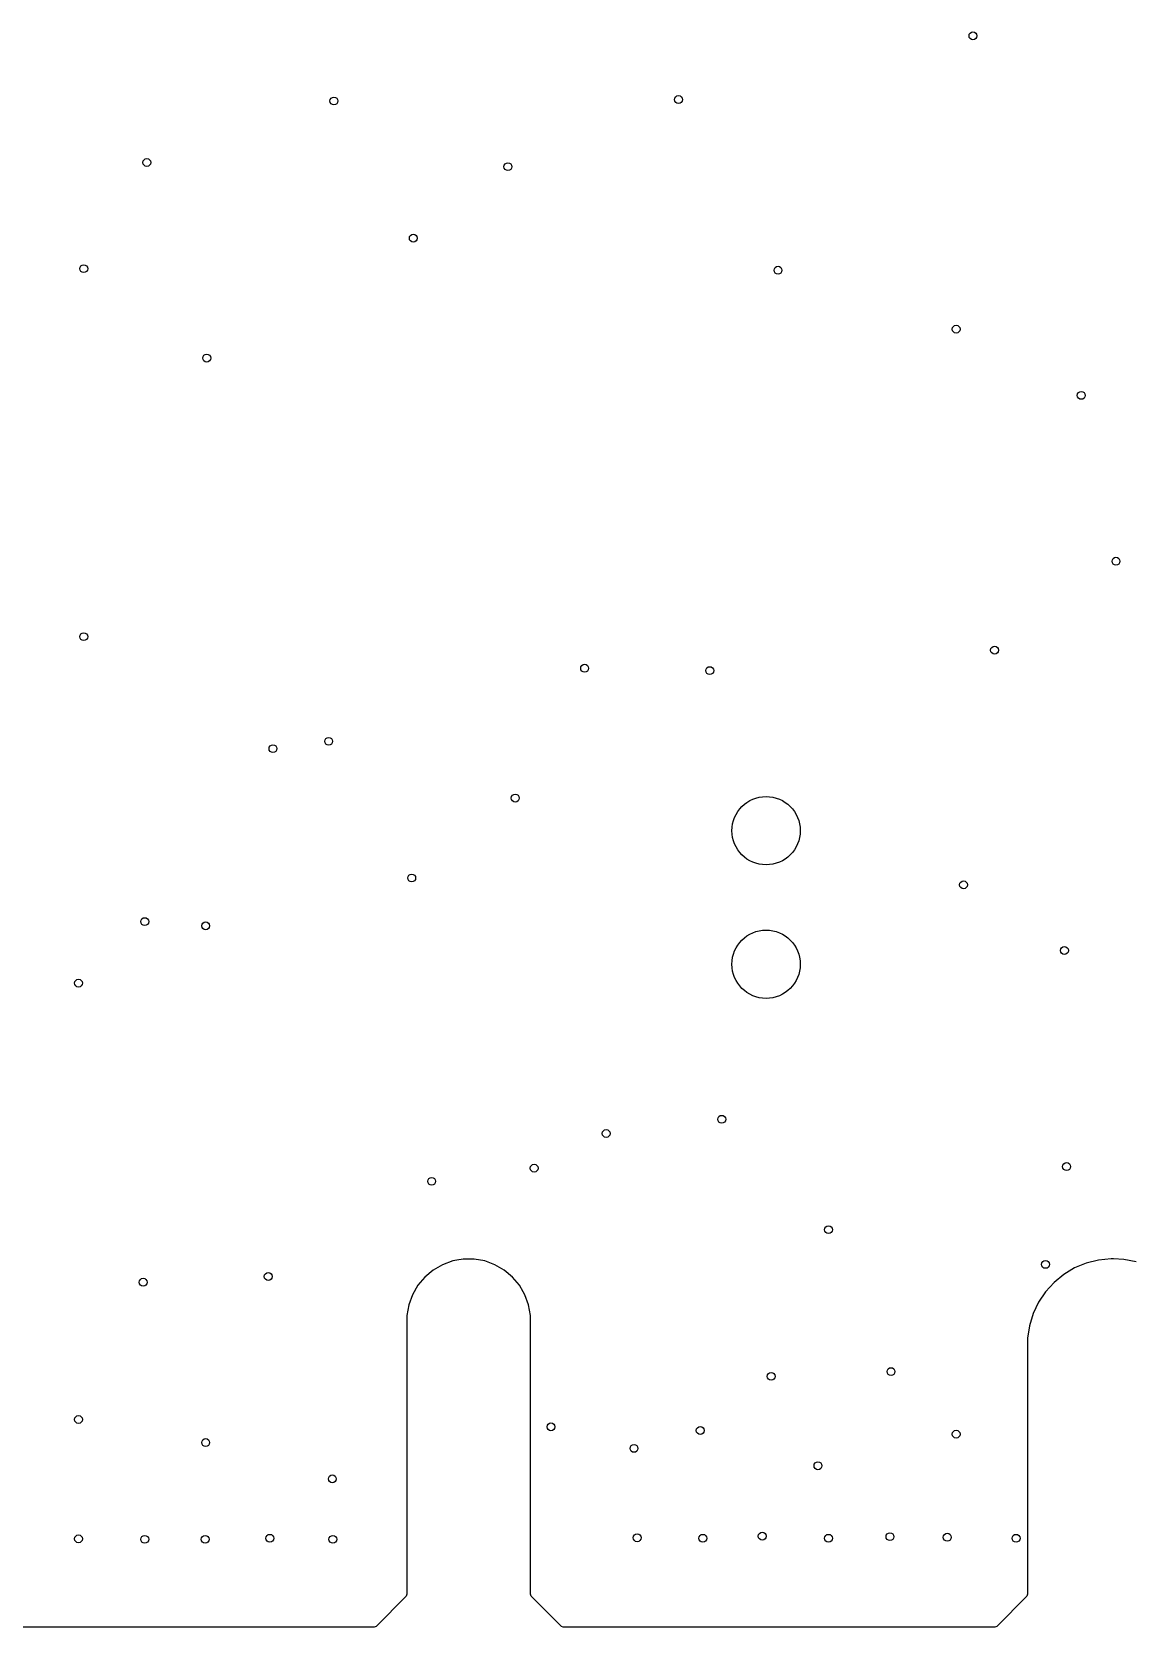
# Model space of a CAD drawing. Extents: x 114.9 to 199.6, y -137.1 to -76.7.
# Drawn here: x 157.52 to 178.53, y -137.15 to -106.81 of the extents above; entities that cross this region are included whole.
import ezdxf

# ---------------------------------------------------------------- set-up
doc = ezdxf.new("R2010")
doc.units = 0
doc.layers.add('BLACK', color=7, linetype='CONTINUOUS')

msp = doc.modelspace()

# ---------------------------------------------------------------- linework, layer by layer
at = {"layer": 'BLACK', "linetype": 'CONTINUOUS'}
for p, q in [((165.610952, -130.170871), (165.529596, -130.185217)), ((165.732156, -130.1495), (165.610952, -130.170871)), ((165.732157, -130.1495), (165.732156, -130.1495)), ((165.937843, -130.1495), (165.732157, -130.1495)), ((166.140404, -130.185217), (165.937843, -130.1495)), ((177.818779, -130.167286), (177.5856, -130.225304)), ((178.057953, -130.144151), (177.818779, -130.167286)), ((178.057954, -130.144151), (178.057953, -130.144151)), ((178.105949, -130.146601), (178.057954, -130.144151)), ((178.297937, -130.156402), (178.105949, -130.146601)), ((178.533506, -130.203773), (178.297937, -130.156402)), ((165.15819, -130.358405), (165.000621, -130.490621)), ((165.336308, -130.255569), (165.15819, -130.358405)), ((165.336316, -130.255565), (165.336308, -130.255569)), ((165.529591, -130.185218), (165.336316, -130.255565)), ((165.529595, -130.185217), (165.529591, -130.185218)), ((165.529596, -130.185217), (165.529595, -130.185217)), ((166.140405, -130.185217), (166.140404, -130.185217)), ((166.140408, -130.185218), (166.140405, -130.185217)), ((166.333683, -130.255565), (166.140408, -130.185218)), ((166.333691, -130.255569), (166.333683, -130.255565)), ((166.511809, -130.358405), (166.333691, -130.255569)), ((166.511813, -130.358408), (166.511809, -130.358405)), ((166.511814, -130.358409), (166.511813, -130.358408)), ((166.669379, -130.490621), (166.511814, -130.358409)), ((177.157214, -130.440234), (176.971307, -130.592478)), ((177.36347, -130.31695), (177.157214, -130.440234)), ((177.363474, -130.316948), (177.36347, -130.31695)), ((177.5856, -130.225304), (177.363474, -130.316948)), ((178.533512, -130.203775), (178.533506, -130.203773)), ((164.868405, -130.64819), (164.765569, -130.826308)), ((165.000621, -130.490621), (164.868405, -130.64819)), ((166.801591, -130.648186), (166.669379, -130.490621)), ((166.801594, -130.64819), (166.801591, -130.648186)), ((166.872139, -130.770378), (166.801594, -130.64819)), ((166.904434, -130.826315), (166.872139, -130.770378)), ((176.809785, -130.770378), (176.676145, -130.97008)), ((176.971307, -130.592478), (176.809785, -130.770378)), ((164.695218, -131.019591), (164.6595, -131.222156)), ((164.765565, -130.826316), (164.695218, -131.019591)), ((164.765569, -130.826308), (164.765565, -130.826316)), ((166.974783, -131.019596), (166.904434, -130.826315)), ((167.0105, -131.222157), (166.974783, -131.019596)), ((176.676145, -130.97008), (176.573291, -131.187253)), ((164.6595, -131.222156), (164.6595, -136.525943)), ((167.0105, -131.222163), (167.0105, -131.222157)), ((167.0105, -136.525943), (167.0105, -131.222163)), ((176.573291, -131.187253), (176.503458, -131.417174)), ((176.468159, -131.654854), (176.468082, -131.775016)), ((176.46816, -131.654845), (176.468159, -131.654854)), ((176.503458, -131.417174), (176.46816, -131.654845)), ((176.468082, -131.775016), (176.468082, -131.819168)), ((176.468082, -131.819168), (176.468756, -131.822991)), ((176.468756, -131.822991), (176.4695, -131.8315)), ((176.4695, -131.8315), (176.4695, -136.525943)), ((164.6595, -136.525943), (164.645148, -136.560591)), ((167.024852, -136.560591), (167.0105, -136.525943)), ((176.4695, -136.525943), (176.455148, -136.560591)), ((164.645148, -136.560591), (164.070591, -137.135148)), ((167.599409, -137.135148), (167.024852, -136.560591)), ((176.455148, -136.560591), (175.880591, -137.135148)), ((164.035943, -137.1495), (147.424057, -137.1495)), ((164.070591, -137.135148), (164.035943, -137.1495)), ((167.634057, -137.1495), (167.599409, -137.135148)), ((175.845943, -137.1495), (167.634057, -137.1495)), ((175.880591, -137.135148), (175.845943, -137.1495))]:
    msp.add_line(p, q, dxfattribs=at)
at = {"layer": 'BLACK'}
for centre, radius in [((175.429134, -106.880945), 0.075), ((169.826309, -108.092984), 0.075), ((163.27, -108.12), 0.075), ((159.71, -109.29), 0.075), ((166.58, -109.37), 0.075), ((164.78, -110.73), 0.075), ((158.51, -111.31), 0.075), ((171.72, -111.34), 0.075), ((175.11, -112.46), 0.075), ((160.85, -113.01), 0.075), ((177.49, -113.72), 0.075), ((178.150506, -116.874555), 0.075), ((158.51, -118.31), 0.075), ((175.84077, -118.566837), 0.075), ((168.04, -118.91), 0.075), ((170.420894, -118.955604), 0.075), ((162.11, -120.44), 0.075), ((163.17, -120.3), 0.075), ((166.72, -121.38), 0.075), ((171.493, -122), 0.65), ((164.75, -122.9), 0.075), ((175.25, -123.03), 0.075), ((159.67, -123.73), 0.075), ((160.83, -123.81), 0.075), ((171.493, -124.54), 0.65), ((177.17, -124.28), 0.075), ((158.41, -124.9), 0.075), ((170.65, -127.49), 0.075), ((168.45, -127.76), 0.075), ((167.08, -128.42), 0.075), ((177.21, -128.39), 0.075), ((165.13, -128.67), 0.075), ((172.68, -129.59), 0.075), ((162.02, -130.48), 0.075), ((176.81, -130.25), 0.075), ((159.64, -130.59), 0.075), ((173.87, -132.29), 0.075), ((171.59, -132.38), 0.075), ((158.41, -133.2), 0.075), ((167.4, -133.34), 0.075), ((170.24, -133.41), 0.075), ((175.11, -133.48), 0.075), ((160.83, -133.64), 0.075), ((168.98, -133.75), 0.075), ((172.48, -134.08), 0.075), ((163.24, -134.33), 0.075), ((158.41, -135.47), 0.075), ((159.67, -135.48), 0.075), ((160.82, -135.48), 0.075), ((162.05, -135.46), 0.075), ((163.25, -135.48), 0.075), ((169.04, -135.45), 0.075), ((170.29, -135.46), 0.075), ((171.42, -135.42), 0.075), ((172.68, -135.46), 0.075), ((173.85, -135.43), 0.075), ((174.94, -135.44), 0.075), ((176.25, -135.46), 0.075)]:
    msp.add_circle(centre, radius, dxfattribs=at)
at = {"layer": 'WHITE'}
for centre, radius in [((175.429134, -106.880945), 0.075), ((169.826309, -108.092984), 0.075), ((163.27, -108.12), 0.075), ((159.71, -109.29), 0.075), ((166.58, -109.37), 0.075), ((164.78, -110.73), 0.075), ((158.51, -111.31), 0.075), ((171.72, -111.34), 0.075), ((175.11, -112.46), 0.075), ((160.85, -113.01), 0.075), ((177.49, -113.72), 0.075), ((178.150506, -116.874555), 0.075), ((158.51, -118.31), 0.075), ((175.84077, -118.566837), 0.075), ((168.04, -118.91), 0.075), ((170.420894, -118.955604), 0.075), ((162.11, -120.44), 0.075), ((163.17, -120.3), 0.075), ((166.72, -121.38), 0.075), ((171.493, -122), 0.65), ((164.75, -122.9), 0.075), ((175.25, -123.03), 0.075), ((159.67, -123.73), 0.075), ((160.83, -123.81), 0.075), ((171.493, -124.54), 0.65), ((177.17, -124.28), 0.075), ((158.41, -124.9), 0.075), ((170.65, -127.49), 0.075), ((168.45, -127.76), 0.075), ((167.08, -128.42), 0.075), ((177.21, -128.39), 0.075), ((165.13, -128.67), 0.075), ((172.68, -129.59), 0.075), ((162.02, -130.48), 0.075), ((176.81, -130.25), 0.075), ((159.64, -130.59), 0.075), ((173.87, -132.29), 0.075), ((171.59, -132.38), 0.075), ((158.41, -133.2), 0.075), ((167.4, -133.34), 0.075), ((170.24, -133.41), 0.075), ((175.11, -133.48), 0.075), ((160.83, -133.64), 0.075), ((168.98, -133.75), 0.075), ((172.48, -134.08), 0.075), ((163.24, -134.33), 0.075), ((158.41, -135.47), 0.075), ((159.67, -135.48), 0.075), ((160.82, -135.48), 0.075), ((162.05, -135.46), 0.075), ((163.25, -135.48), 0.075), ((169.04, -135.45), 0.075), ((170.29, -135.46), 0.075), ((171.42, -135.42), 0.075), ((172.68, -135.46), 0.075), ((173.85, -135.43), 0.075), ((174.94, -135.44), 0.075), ((176.25, -135.46), 0.075)]:
    msp.add_circle(centre, radius, dxfattribs=at)

doc.saveas('drawing.dxf')
